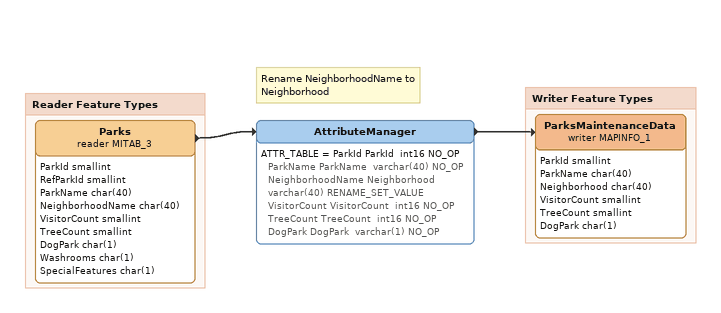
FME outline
Note: Rename NeighborhoodName to Neighborhood
AttributeManager
    ATTR_TABLE = ParkId ParkId  int16 NO_OP ParkName ParkName  varchar(40) NO_OP NeighborhoodName Neighborhood  varchar(40) RENAME_SET_VALUE VisitorCount VisitorCount  int16 NO_OP TreeCount TreeCount  int16 NO_OP DogPark DogPark  varchar(1) NO_OP
    -> ParksMaintenanceData (writer MAPINFO_1)

Bookmark: Reader Feature Types
Parks (reader MITAB_3)
    attributes: ParkId smallint, RefParkId smallint, ParkName char(40), NeighborhoodName char(40), VisitorCount smallint, TreeCount smallint, DogPark char(1), Washrooms char(1), SpecialFeatures char(1)
    -> AttributeManager

Bookmark: Writer Feature Types
ParksMaintenanceData (writer MAPINFO_1)
    attributes: ParkId smallint, ParkName char(40), Neighborhood char(40), VisitorCount smallint, TreeCount smallint, DogPark char(1)
